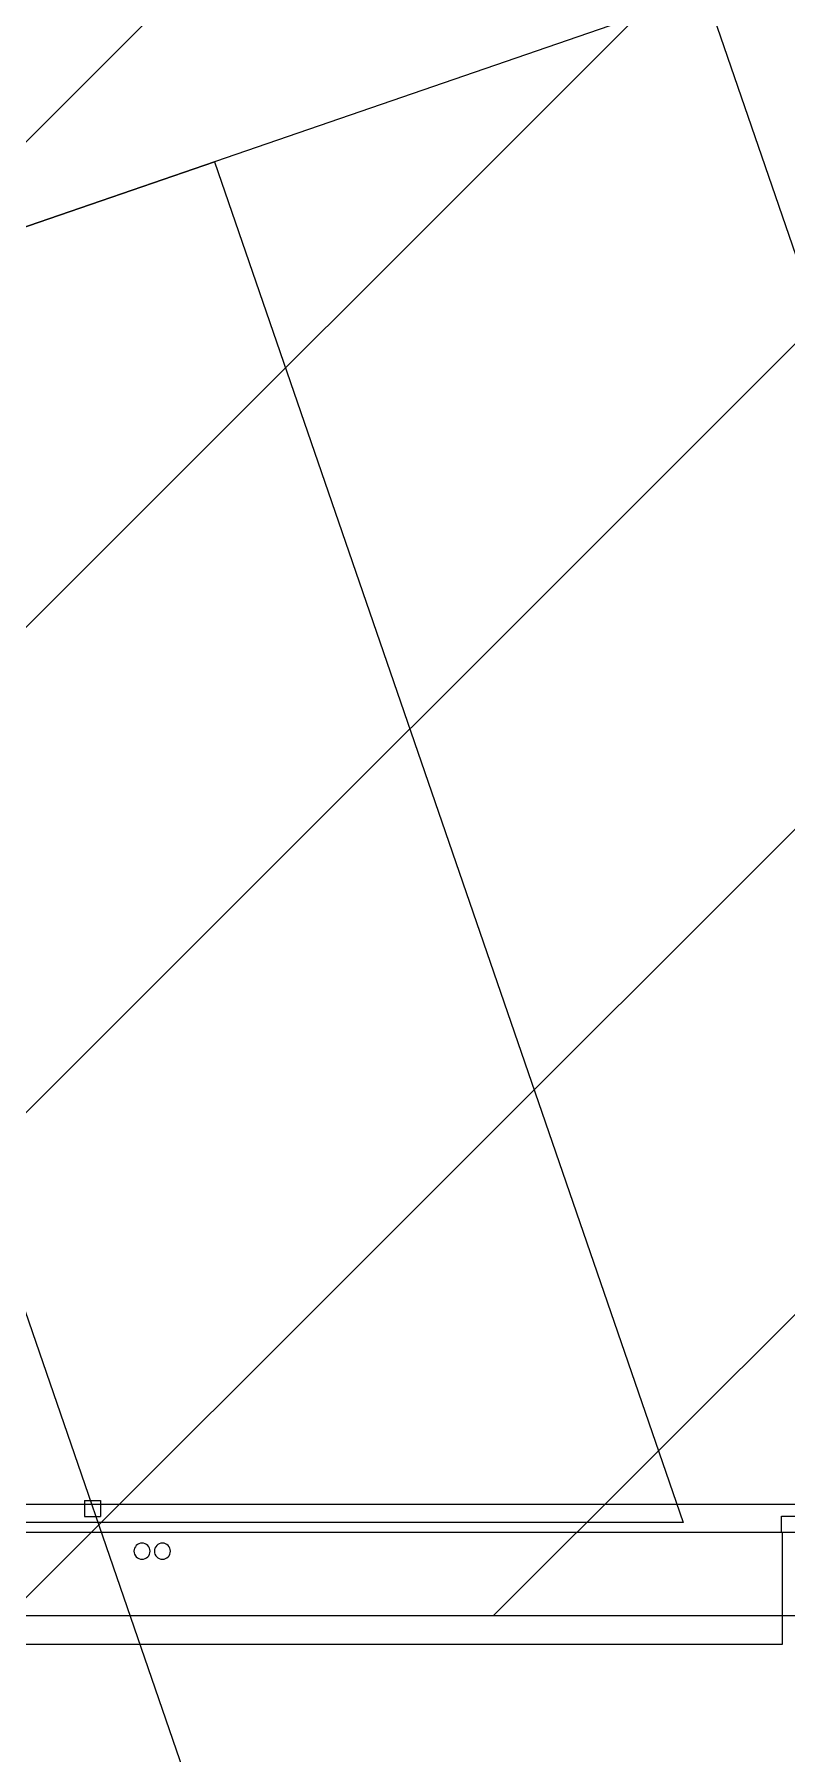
# Model space of a CAD drawing. Header units: millimetres. Extents: x 674 to 609626, y -20132 to 4061356.
# Drawn here: x 147827 to 154839, y 3967522 to 3983554 of the extents above; entities that cross this region are included whole.
import ezdxf

# ---------------------------------------------------------------- set-up
doc = ezdxf.new("R2010")
doc.units = ezdxf.units.MM
for name, color, linetype, lineweight in [('A-010-M_LINE', 90, 'Continuous', 18), ('A-230-M_FLOOR', 192, 'Continuous', 13), ('M-520-M_DRAINAGE_FW', 2, 'Continuous', 13), ('S-280-M_COLUMN', 52, 'Continuous', 13), ('Z-030-M_GRID', 191, 'Continuous', 13), ('Z-060-M_DETAIL', 92, 'Continuous', 25)]:
    doc.layers.add(name, color=color, linetype=linetype, lineweight=lineweight)

# ---------------------------------------------------------------- blocks, each defined once
blk = doc.blocks.new('Downpipe - L Spreader - Default-3252580-S0_021 - GROUND LOADING PLAN')
at = {"layer": 'M-520-M_DRAINAGE_FW', "lineweight": 5}
for start, end in [(0, 180), (180, 0)]:
    blk.add_arc((-40, 150), 75, start, end, dxfattribs=at)
blk = doc.blocks.new('Downpipe - L Spreader - Default-V10-S0_021 - GROUND LOADING PLAN')
at = {"layer": 'M-520-M_DRAINAGE_FW', "lineweight": 5}
for start, end in [(0, 180), (180, 0)]:
    blk.add_arc((-40, 150), 75, start, end, dxfattribs=at)
blk = doc.blocks.new('SHS-Square Hollow Section-Column - 150x150xSHS-3248361-S0_021 - GROUND LOADING PLAN')
at = {"layer": 'S-280-M_COLUMN', "lineweight": 5}
for p, q in [((-75, 75), (-75, -75)), ((-75, 75), (75, 75)), ((75, 75), (75, -75)), ((-75, -75), (75, -75))]:
    blk.add_line(p, q, dxfattribs=at)
blk = doc.blocks.new('25021-APA-ZZ-ZZ-M3-AR-000001_V3_rvt-1-S0_021 - GROUND LOADING PLAN')
at = {"layer": 'A-230-M_FLOOR', "lineweight": 5}
for p, q in [((-2386372, 3978104), (-2373995, 3982365)), ((-2373995, 3982365), (-2369627, 3969678)), ((-2369627, 3969678), (-2393038, 3969678)), ((-2368710, 3969588), (-2368710, 3969738)), ((-2368710, 3969738), (-2366824, 3969738)), ((-2383825, 3969588), (-2368710, 3969588)), ((-2368710, 3969588), (-2368700, 3969588)), ((-2368700, 3969588), (-2366824, 3969588)), ((-2368700, 3969117), (-2368700, 3969588)), ((-2368700, 3968544), (-2368700, 3969117)), ((-2376419, 3968544), (-2368700, 3968544))]:
    blk.add_line(p, q, dxfattribs=at)
at = {"layer": 'M-520-M_DRAINAGE_FW', "color": 253, "lineweight": 5, "rotation": 180}
for name, p in [('Downpipe - L Spreader - Default-V10-S0_021 - GROUND LOADING PLAN', (-2374711, 3969560)), ('Downpipe - L Spreader - Default-3252580-S0_021 - GROUND LOADING PLAN', (-2374521, 3969560))]:
    blk.add_blockref(name, p, dxfattribs=at)
at = {"layer": 'S-280-M_COLUMN', "color": 253, "lineweight": 5}
blk.add_blockref('SHS-Square Hollow Section-Column - 150x150xSHS-3248361-S0_021 - GROUND LOADING PLAN', (-2375133, 3969807), dxfattribs=at)

msp = doc.modelspace()

# ---------------------------------------------------------------- hatches: boundary and pattern name
at = {"layer": 'Z-060-M_DETAIL', "lineweight": 18}
h = msp.add_hatch(dxfattribs=at)
h.set_pattern_fill('FP_43', color=240, style=0, pattern_type=2)
h.set_pattern_definition([(45, (2523501.4, 0), (-2262.7417, 2262.7417), [])])
h.paths.add_polyline_path([(76024, 3957063), (123550, 3973428), (125141, 3968809), (218853, 3968809), (215362, 3990817), (202456, 3993537), (201710, 3998248), (201451, 3998207), (195477, 4036005), (168099, 4029182), (167515, 4030872), (63001, 3994884), (75754, 3957846)])

# ---------------------------------------------------------------- linework, layer by layer
at = {"layer": 'A-010-M_LINE', "lineweight": 25}
msp.add_line((125141, 3968809), (218853, 3968809), dxfattribs=at)
at = {"layer": 'Z-030-M_GRID'}
for p, q in [((167883, 3943870), (138608, 4028889)), ((157302, 3943882), (129152, 4025633)), ((184034, 3994255), (56317, 3950277)), ((125617, 3969847), (222891, 3969847))]:
    msp.add_line(p, q, dxfattribs=at)

# ---------------------------------------------------------------- block references
at = {"lineweight": 5}
msp.add_blockref('25021-APA-ZZ-ZZ-M3-AR-000001_V3_rvt-1-S0_021 - GROUND LOADING PLAN', (2523501, 0), dxfattribs=at)

doc.saveas('drawing.dxf')
